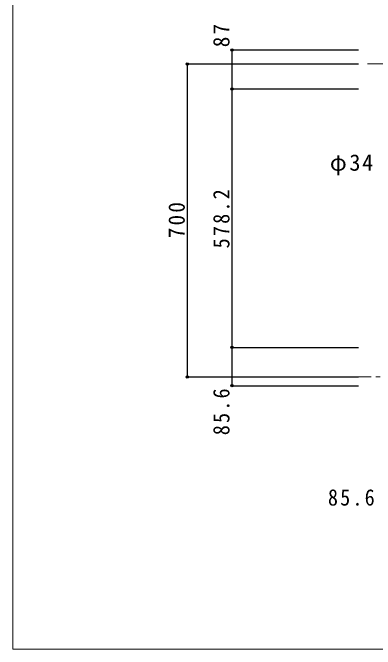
# Model space of a CAD drawing. Units: millimetres at full size, sheet at 1:10. Extents: x -2205 to 1685, y -1471 to 1259.
# Drawn here: x -2205 to -1394, y -1471 to -47 of the extents above; entities that cross this region are included whole.
import ezdxf

# ---------------------------------------------------------------- set-up
doc = ezdxf.new("R2010")
doc.units = ezdxf.units.MM
doc.header["$LTSCALE"] = 10
doc.header["$PDMODE"] = 32
doc.header["$PDSIZE"] = 5
doc.linetypes.add('CHAIN1', pattern=[8, 5, -1, 1, -1])
doc.layers.add('0-0_0', color=7, linetype='Continuous', lineweight=18)
doc.layers.add('1-0', color=4, linetype='Continuous', lineweight=18)
doc.layers.add('1-A', color=3, linetype='Continuous')
doc.styles.add('ＭＳ ゴシック', font='')
doc.styles.get('ＭＳ ゴシック').set_extended_font_data('MS Gothic')

msp = doc.modelspace()

# ---------------------------------------------------------------- linework, layer by layer
at = {"layer": '0-0_0'}
msp.add_lwpolyline([(-2205, -1471), (1685, -1471), (1685, 1259), (-2205, 1259)], close=True, dxfattribs=at)
at = {"layer": '1-0', "color": 1, "linetype": 'CHAIN1'}
for p, q in [((-1411.8, -161.95), (-1313.59, -161.95)), ((-1452.95, -861.95), (-704.97, -861.95))]:
    msp.add_line(p, q, dxfattribs=at)
at = {"layer": '1-A', "color": 7}
for p, q in [((-1714.67, -130.78), (-1714.67, -217.78)), ((-1714.67, -130.78), (-1431.8, -130.78)), ((-1814.67, -161.95), (-1431.8, -161.95)), ((-1814.67, -161.95), (-1814.67, -861.95)), ((-1714.67, -217.78), (-1431.8, -217.78)), ((-1714.67, -217.78), (-1714.67, -795.95)), ((-1714.67, -795.95), (-1431.8, -795.95)), ((-1714.67, -795.95), (-1714.67, -881.56)), ((-1714.67, -795.95), (-1431.8, -795.95)), ((-1814.67, -861.95), (-1431.8, -861.95)), ((-1714.67, -861.95), (-1431.8, -861.95)), ((-1714.67, -881.56), (-1431.8, -881.56))]:
    msp.add_line(p, q, dxfattribs=at)
at = {"layer": '1-A'}
for p in [(-1714.67, -130.78), (-1814.67, -161.95), (-1714.67, -217.78), (-1714.67, -795.95), (-1814.67, -861.95), (-1714.67, -881.56)]:
    msp.add_point(p, dxfattribs=at)

# ---------------------------------------------------------------- texts
at = {"layer": '1-A', "char_height": 36.66, "attachment_point": 7, "rotation": 90, "style": 'ＭＳ ゴシック'}
for s, insert in [('\\T1.21;\\W0.95;87', (-1719.67, -124.65)), ('\\T1.22;\\W0.9;578.2', (-1719.67, -574.37)), ('\\T1.21;\\W0.95;700', (-1819.67, -551.95)), ('\\T1.22;\\W0.9;85.6', (-1719.67, -992.28))]:
    msp.add_mtext(s, dxfattribs=dict(at, insert=insert))
at = {"layer": '1-A', "char_height": 36.66, "attachment_point": 7, "style": 'ＭＳ ゴシック'}
for s, insert in [('\\T1.15;φ34', (-1495.73, -410.76)), ('\\T1.22;\\W0.9;85.6', (-1499.99, -1150.25))]:
    msp.add_mtext(s, dxfattribs=dict(at, insert=insert))

doc.saveas('drawing.dxf')
